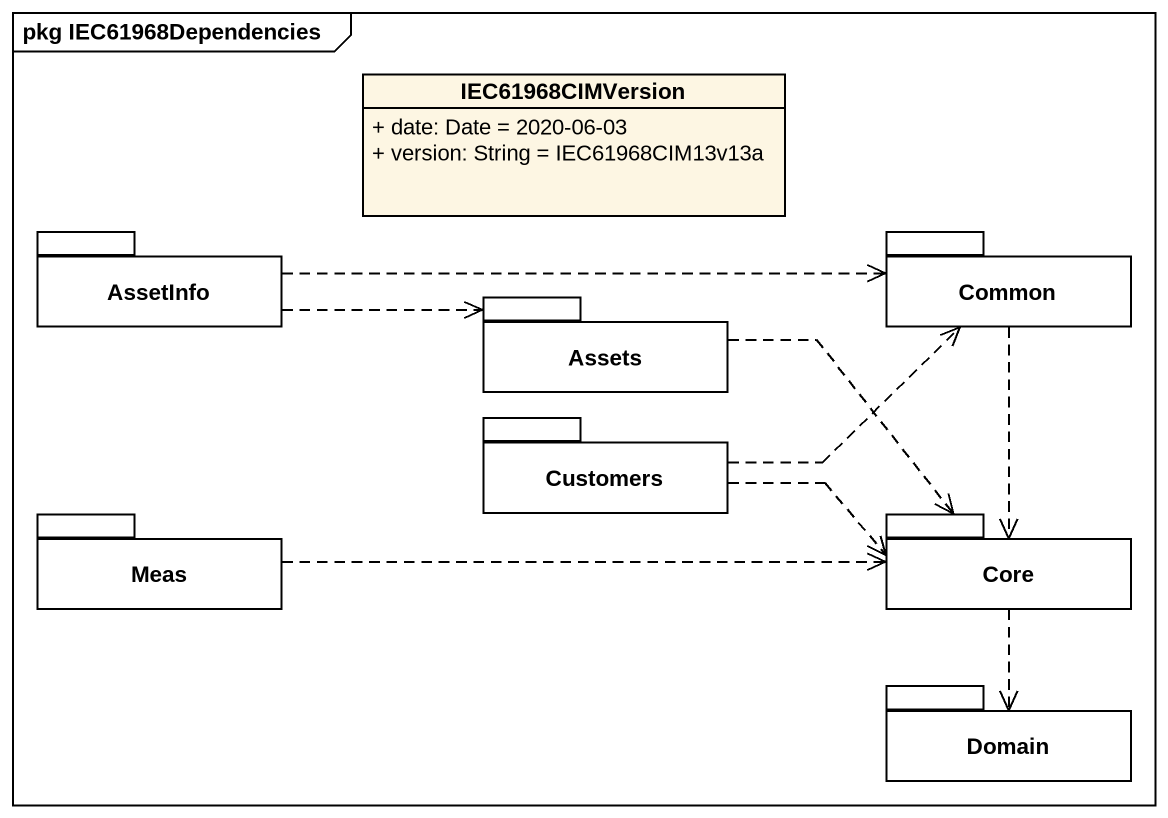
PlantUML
@startuml
mainframe pkg IEC61968Dependencies
hide circle
hide empty members
skinparam classAttributeIconSize 0
class IEC61968CIMVersion {
  + date: Date = 2020-06-03
  + version: String = IEC61968CIM13v13a
}
package AssetInfo {
}
package Common {
}
package Assets {
}
package Customers {
}
package Meas {
}
package Core {
}
package Domain {
}
AssetInfo .right.> Common
AssetInfo .right.> Assets
Common ..> Core
Assets .right.> Core
Customers .right.> Common
Customers .right.> Core
Meas .right.> Core
Core ..> Domain
@enduml
